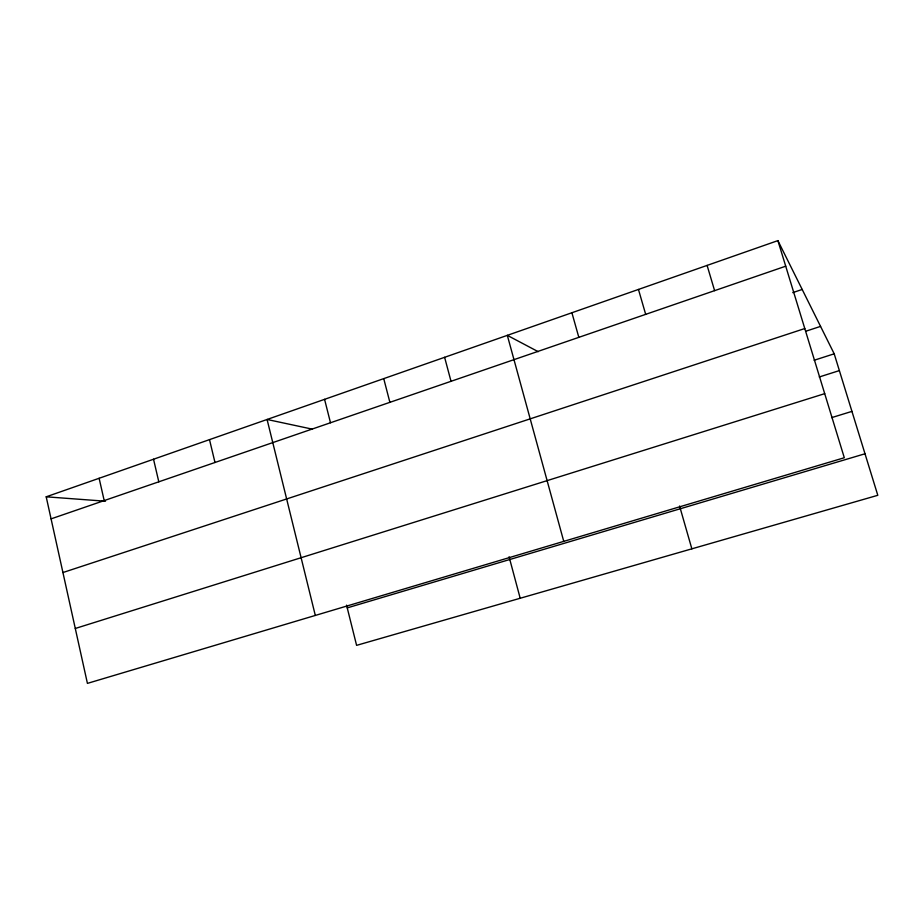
<?xml version="1.0" encoding="UTF-8"?>
<svg xmlns="http://www.w3.org/2000/svg" width="924" height="924" viewBox="0 0 924 924"><rect width="100%" height="100%" fill="white"/><g stroke="black" fill="none" stroke-linecap="round" stroke-linejoin="round"><path stroke-width="1.39" d="M777.893 240.621L844.305 457.738L87.422 683.379L46.2 496.812L777.893 240.621L834.199 353.811L877.8 495.299L356.595 645.356L346.558 605.151M51.074 518.861L785.723 266.193M792.769 292.631L802.182 289.455M62.936 572.534L804.792 328.54M805.705 331.266L820.558 326.391M814.148 360.256L834.199 353.811M819.265 376.98L839.373 370.593M75.294 628.47L824.705 393.659M831.692 417.613L851.94 411.388M347.239 607.888L865.003 453.776M46.2 496.812L105.498 501.212M312.162 429.117L267.082 419.473L315.315 615.442M538.218 351.686L507.322 335.354L563.755 541.383M707.103 265.407L714.61 290.656M638.461 289.443L645.68 314.356M679.567 506.017L691.857 548.833M571.898 312.739L578.828 337.352M509.078 556.768L520.189 598.255M444.617 357.311L451.016 381.3M383.737 378.632L389.882 402.333M324.578 399.341L330.492 422.753M209.505 439.628L214.98 462.485M153.534 459.228L158.801 481.808M99.122 478.274L104.193 500.589"/></g></svg>
